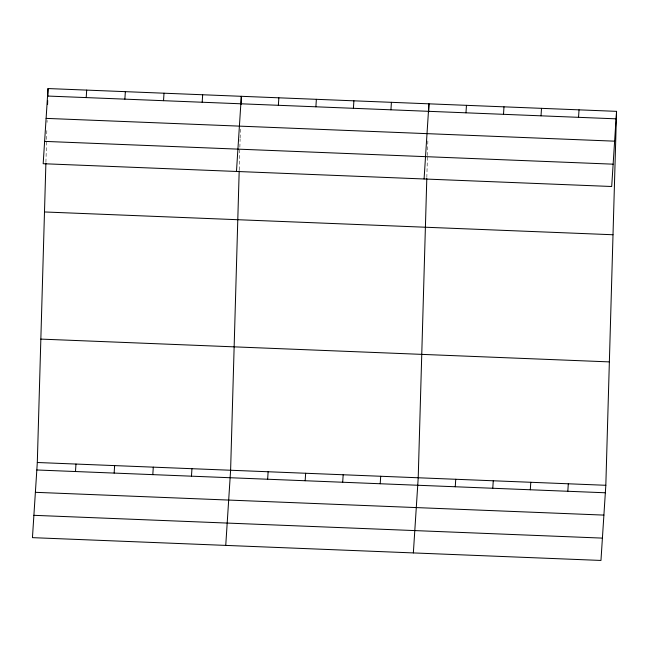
<?xml version="1.0" encoding="UTF-8"?>
<svg xmlns="http://www.w3.org/2000/svg" width="649" height="649" viewBox="0 0 649 649"><rect width="100%" height="100%" fill="white"/><g stroke="black" fill="none" stroke-linecap="round" stroke-linejoin="round"><path stroke-width="0.49" stroke-dasharray="3.25 2.43" d="M45.917 162.201L46.866 129.362M47.061 122.393L47.117 120.406M239.213 169.949L240.098 139.097M240.13 138.107L240.446 127.155M426.831 177.469L427.423 156.571M427.456 155.573L427.91 139.657"/><path stroke-width="0.97" d="M616.55 111.352L611.691 186.498L43.175 163.71L48.034 88.556L616.55 111.352L605.825 485.29L600.966 560.444L32.45 537.648L37.309 462.502L45.892 163.199M47.572 104.481L47.693 100.506M47.807 96.523L48.034 88.556M239.189 170.947L230.606 470.249L225.747 545.395M241.103 104.27L241.331 96.312L236.471 171.458M426.799 178.467L418.216 477.769L413.356 552.916M428.713 111.79L428.94 103.832L424.081 178.978M86.203 97.593L86.69 90.114M75.487 471.531L75.965 464.051M124.868 99.143L125.354 91.663M114.143 473.089L114.63 465.601M163.524 100.692L164.01 93.213M152.807 474.638L153.286 467.15M202.188 102.242L202.666 94.762M191.463 476.188L191.95 468.7M278.364 105.3L278.851 97.812M267.648 479.238L268.126 471.75M315.885 106.801L316.371 99.313M305.168 480.739L305.647 473.259M353.413 108.302L353.892 100.822M342.688 482.248L343.175 474.76M390.933 109.811L391.42 102.323M380.209 483.748L380.695 476.269M465.974 112.821L466.461 105.333M455.257 486.758L455.736 479.27M503.502 114.321L503.981 106.834M492.778 488.259L493.264 480.779M541.023 115.83L541.509 108.342M530.298 489.768L530.785 482.28M578.543 117.331L579.03 109.843M567.818 491.269L568.305 483.789M47.547 96.044L616.063 118.832M46.103 118.378L614.619 141.166M44.619 141.385L613.135 164.173M44.497 211.963L613.013 234.751M40.846 339.103L609.362 361.891M37.309 462.502L605.825 485.29M36.823 469.981L605.347 492.778M35.379 492.315L603.903 515.103M33.894 515.322L602.41 538.11"/></g></svg>
